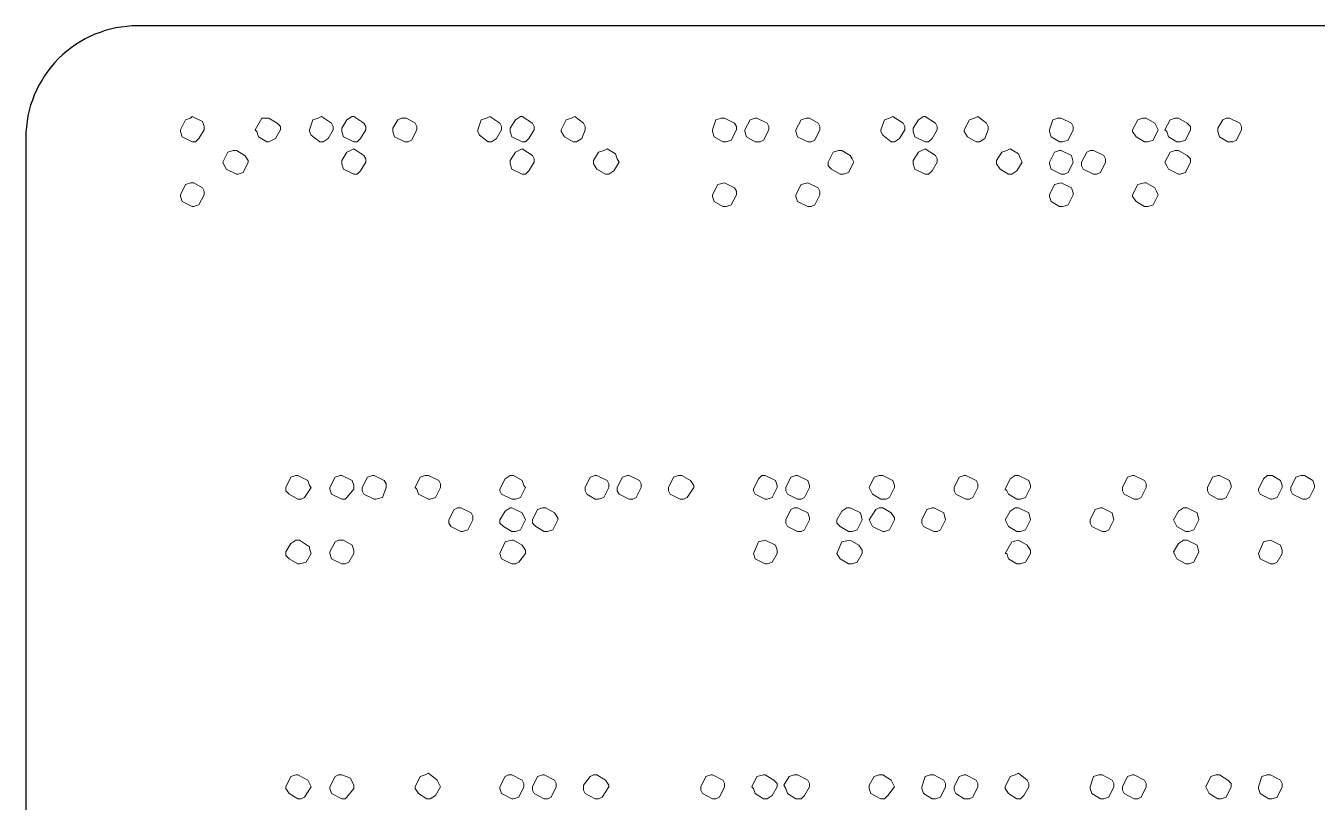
# Model space of a CAD drawing. Header units: millimetres. Extents: x 4903 to 8718, y 642 to 2401.
# Drawn here: x 7620.5 to 7735.7, y 872.2 to 941.4 of the extents above; entities that cross this region are included whole.
import ezdxf

# ---------------------------------------------------------------- set-up
doc = ezdxf.new("R2010")
doc.units = ezdxf.units.MM

msp = doc.modelspace()

# ---------------------------------------------------------------- linework, layer by layer
msp.add_lwpolyline([(7620.46, 931.42), (7620.46, 654.42, 0.414214), (7630.46, 644.42), (8030.46, 644.42, 0.414214), (8040.46, 654.42), (8040.46, 931.42, 0.414214), (8030.46, 941.42), (7630.46, 941.42, 0.414214)], format="xyb", close=True)
at = {"color": 139, "lineweight": 0}
for points in [[(7635.31, 933.34), (7635.16, 933.19), (7634.7, 933.04), (7634.25, 932.13), (7634.25, 931.98), (7634.4, 931.52), (7635.31, 931.07), (7635.31, 931.07), (7635.61, 931.07), (7635.91, 931.37), (7636.37, 932.13), (7636.37, 932.43), (7636.22, 932.89)], [(7646.84, 933.34), (7646.84, 933.34), (7646.54, 933.19), (7646.08, 933.04), (7645.78, 932.13), (7645.78, 931.98), (7645.93, 931.68), (7646.69, 931.07), (7646.99, 931.07), (7647.45, 931.37), (7647.9, 932.13), (7647.9, 932.28), (7647.9, 932.43), (7647.75, 932.74)], [(7649.72, 933.34), (7649.57, 933.34), (7649.12, 933.04), (7648.66, 932.28), (7648.66, 931.98), (7648.81, 931.52), (7649.72, 931.07), (7649.72, 931.07), (7650.03, 931.07), (7650.33, 931.37), (7650.79, 932.13), (7650.79, 932.43), (7650.63, 932.74)], [(7661.86, 933.34), (7661.86, 933.34), (7661.56, 933.19), (7661.1, 933.04), (7660.8, 932.13), (7660.8, 931.98), (7660.95, 931.68), (7661.71, 931.07), (7662.01, 931.07), (7662.47, 931.37), (7662.92, 932.13), (7662.92, 932.28), (7662.92, 932.43), (7662.77, 932.74)], [(7664.75, 933.34), (7664.59, 933.34), (7664.14, 933.04), (7663.68, 932.28), (7663.68, 931.98), (7663.84, 931.52), (7664.75, 931.07), (7664.75, 931.07), (7665.05, 931.07), (7665.35, 931.37), (7665.81, 932.13), (7665.81, 932.43), (7665.66, 932.74)], [(7669.45, 933.34), (7669.15, 933.19), (7668.69, 933.04), (7668.24, 932.13), (7668.24, 931.98), (7668.54, 931.52), (7669.3, 931.07), (7669.6, 931.07), (7670.06, 931.37), (7670.36, 932.13), (7670.36, 932.43), (7670.21, 932.74)], [(7697.83, 933.34), (7697.83, 933.34), (7697.52, 933.19), (7697.07, 933.04), (7696.76, 932.13), (7696.76, 931.98), (7696.92, 931.68), (7697.67, 931.07), (7697.98, 931.07), (7698.43, 931.37), (7698.89, 932.13), (7698.89, 932.28), (7698.89, 932.43), (7698.74, 932.74)], [(7700.71, 933.34), (7700.56, 933.34), (7700.1, 933.04), (7699.65, 932.28), (7699.65, 931.98), (7699.8, 931.52), (7700.71, 931.07), (7700.71, 931.07), (7701.01, 931.07), (7701.32, 931.37), (7701.77, 932.13), (7701.77, 932.43), (7701.62, 932.74)], [(7705.41, 933.34), (7705.11, 933.19), (7704.65, 933.04), (7704.2, 932.13), (7704.2, 931.98), (7704.5, 931.52), (7705.26, 931.07), (7705.56, 931.07), (7706.02, 931.37), (7706.32, 932.13), (7706.32, 932.43), (7706.17, 932.74)], [(7642.14, 933.19), (7641.83, 933.19), (7641.53, 933.19), (7640.92, 932.13), (7641.07, 931.98), (7641.23, 931.52), (7641.98, 931.07), (7642.14, 931.07), (7642.74, 931.37), (7643.2, 932.13), (7643.2, 932.43), (7642.89, 932.74)], [(7654.28, 933.19), (7654.43, 933.19), (7655.19, 932.74), (7655.34, 932.43), (7655.34, 932.13), (7654.88, 931.22), (7654.58, 931.07), (7654.43, 931.07), (7654.43, 931.07), (7654.28, 931.07), (7653.36, 931.52), (7653.21, 931.98), (7653.21, 932.13), (7653.21, 932.13), (7653.21, 932.28), (7653.67, 933.04), (7653.97, 933.19), (7654.28, 933.19), (7654.28, 933.19), (7654.28, 933.19)], [(7682.8, 933.19), (7682.65, 933.19), (7682.5, 933.19), (7682.04, 933.04), (7681.74, 932.13), (7681.74, 931.98), (7681.89, 931.52), (7682.65, 931.07), (7682.95, 931.07), (7683.41, 931.22), (7683.87, 932.13), (7683.87, 932.13), (7683.87, 932.43), (7683.71, 932.74)], [(7685.69, 933.19), (7685.53, 933.19), (7685.08, 933.04), (7684.62, 932.13), (7684.62, 931.98), (7684.78, 931.52), (7685.53, 931.07), (7685.69, 931.07), (7685.99, 931.07), (7686.29, 931.22), (7686.75, 932.13), (7686.75, 932.43), (7686.6, 932.74)], [(7690.39, 933.19), (7690.24, 933.19), (7690.09, 933.19), (7689.63, 933.04), (7689.18, 932.13), (7689.18, 931.98), (7689.33, 931.52), (7690.24, 931.07), (7690.54, 931.07), (7690.85, 931.22), (7691.3, 932.13), (7691.3, 932.13), (7691.3, 932.43), (7691.15, 932.74)], [(7712.85, 933.19), (7712.85, 933.19), (7712.54, 933.19), (7712.09, 933.04), (7711.79, 932.13), (7711.79, 931.98), (7711.94, 931.52), (7712.7, 931.07), (7713, 931.07), (7713.46, 931.22), (7713.91, 932.13), (7713.91, 932.13), (7713.91, 932.43), (7713.76, 932.74)], [(7720.44, 933.19), (7720.28, 933.19), (7720.13, 933.19), (7719.68, 933.04), (7719.22, 932.13), (7719.22, 931.98), (7719.52, 931.52), (7720.28, 931.07), (7720.59, 931.07), (7721.04, 931.22), (7721.5, 932.13), (7721.5, 932.13), (7721.35, 932.43), (7721.19, 932.74)], [(7723.32, 933.19), (7723.01, 933.19), (7722.56, 933.04), (7722.1, 932.13), (7722.26, 931.98), (7722.41, 931.52), (7723.17, 931.07), (7723.32, 931.07), (7723.47, 931.07), (7723.93, 931.22), (7724.38, 932.13), (7724.38, 932.43), (7724.08, 932.74)], [(7727.72, 933.19), (7727.87, 933.19), (7728.78, 932.74), (7728.93, 932.43), (7728.93, 932.13), (7728.48, 931.22), (7728.17, 931.07), (7727.87, 931.07), (7727.87, 931.07), (7727.72, 931.07), (7726.96, 931.52), (7726.81, 931.98), (7726.81, 932.13), (7726.81, 932.13), (7726.81, 932.28), (7727.26, 933.04), (7727.57, 933.19), (7727.72, 933.19), (7727.72, 933.19), (7727.72, 933.19)], [(7639.25, 930.31), (7638.95, 930.31), (7638.49, 930.16), (7638.04, 929.25), (7638.04, 929.25), (7638.34, 928.64), (7639.25, 928.19), (7639.4, 928.19), (7639.86, 928.34), (7640.31, 929.25), (7640.31, 929.4), (7640.01, 929.85)], [(7649.72, 930.46), (7649.42, 930.31), (7649.12, 930.16), (7648.66, 929.4), (7648.66, 929.25), (7648.66, 929.1), (7648.81, 928.64), (7649.72, 928.19), (7650.03, 928.19), (7650.33, 928.49), (7650.79, 929.25), (7650.79, 929.55), (7650.63, 929.85)], [(7664.75, 930.46), (7664.44, 930.31), (7664.14, 930.16), (7663.68, 929.4), (7663.68, 929.25), (7663.68, 929.1), (7663.84, 928.64), (7664.75, 928.19), (7665.05, 928.19), (7665.35, 928.49), (7665.81, 929.25), (7665.81, 929.55), (7665.66, 929.85)], [(7672.33, 930.46), (7672.03, 930.31), (7671.57, 930.16), (7671.12, 929.4), (7671.12, 929.25), (7671.12, 929.1), (7671.42, 928.64), (7672.18, 928.19), (7672.48, 928.19), (7672.94, 928.49), (7673.39, 929.25), (7673.24, 929.55), (7673.09, 930.01)], [(7693.27, 930.31), (7692.97, 930.31), (7692.51, 930.16), (7692.06, 929.25), (7692.06, 929.25), (7692.06, 928.94), (7692.36, 928.64), (7693.12, 928.19), (7693.42, 928.19), (7693.88, 928.34), (7694.34, 929.25), (7694.18, 929.55), (7694.03, 929.85)], [(7700.71, 930.46), (7700.41, 930.31), (7700.1, 930.16), (7699.65, 929.4), (7699.65, 929.25), (7699.65, 929.1), (7699.8, 928.64), (7700.71, 928.19), (7701.01, 928.19), (7701.32, 928.49), (7701.77, 929.25), (7701.77, 929.55), (7701.62, 929.85)], [(7708.3, 930.46), (7707.99, 930.31), (7707.54, 930.16), (7707.08, 929.4), (7707.08, 929.25), (7707.08, 929.1), (7707.39, 928.64), (7708.14, 928.19), (7708.45, 928.19), (7708.9, 928.49), (7709.36, 929.25), (7709.21, 929.55), (7709.05, 930.01)], [(7712.85, 930.31), (7712.7, 930.31), (7712.24, 930.16), (7711.79, 929.25), (7711.79, 929.1), (7711.94, 928.64), (7712.85, 928.19), (7713.15, 928.19), (7713.46, 928.34), (7713.91, 929.25), (7713.76, 929.85)], [(7715.73, 930.31), (7715.43, 930.31), (7715.12, 930.16), (7714.67, 929.25), (7714.67, 929.25), (7714.67, 928.94), (7714.82, 928.64), (7715.73, 928.19), (7716.03, 928.19), (7716.34, 928.34), (7716.79, 929.25), (7716.79, 929.55), (7716.64, 929.85)], [(7723.32, 930.31), (7723.01, 930.31), (7722.56, 930.16), (7722.1, 929.25), (7722.1, 929.25), (7722.26, 928.94), (7722.41, 928.64), (7723.32, 928.19), (7723.47, 928.19), (7723.93, 928.34), (7724.38, 929.25), (7724.38, 929.55), (7724.08, 929.85)], [(7635.46, 927.43), (7635.16, 927.43), (7634.7, 927.27), (7634.25, 926.36), (7634.25, 926.21), (7634.4, 925.76), (7635.31, 925.3), (7635.46, 925.3), (7635.91, 925.45), (7636.37, 926.36), (7636.37, 926.67), (7636.22, 926.97)], [(7682.8, 927.43), (7682.8, 927.43), (7682.2, 927.27), (7681.74, 926.36), (7681.74, 926.21), (7681.89, 925.76), (7682.65, 925.3), (7682.95, 925.3), (7683.41, 925.45), (7683.87, 926.36), (7683.87, 926.36), (7683.87, 926.67), (7683.71, 926.97)], [(7690.24, 927.43), (7690.24, 927.43), (7689.63, 927.27), (7689.18, 926.36), (7689.18, 926.21), (7689.33, 925.76), (7690.24, 925.3), (7690.54, 925.3), (7690.85, 925.45), (7691.3, 926.36), (7691.3, 926.36), (7691.3, 926.67), (7691.15, 926.97)], [(7712.85, 927.43), (7712.85, 927.43), (7712.24, 927.27), (7711.79, 926.36), (7711.79, 926.21), (7711.94, 925.76), (7712.7, 925.3), (7713, 925.3), (7713.46, 925.45), (7713.91, 926.36), (7713.91, 926.52), (7713.76, 926.97)], [(7720.44, 927.43), (7720.28, 927.43), (7719.68, 927.27), (7719.22, 926.36), (7719.22, 926.21), (7719.52, 925.76), (7720.28, 925.3), (7720.59, 925.3), (7721.04, 925.45), (7721.5, 926.36), (7721.5, 926.36), (7721.35, 926.67), (7721.19, 926.97)], [(7644.72, 901.33), (7644.56, 901.33), (7644.11, 901.17), (7643.65, 900.26), (7643.65, 899.96), (7643.96, 899.66), (7644.72, 899.2), (7644.72, 899.2), (7645.02, 899.2), (7645.32, 899.35), (7645.93, 900.26), (7645.78, 900.42), (7645.63, 900.87)], [(7648.66, 901.33), (7648.51, 901.33), (7648.05, 901.17), (7647.6, 900.26), (7647.6, 900.11), (7647.75, 899.66), (7648.66, 899.2), (7648.96, 899.2), (7649.12, 899.35), (7649.72, 900.11), (7649.72, 900.42), (7649.57, 900.87)], [(7651.54, 901.33), (7651.39, 901.33), (7650.94, 901.17), (7650.48, 900.26), (7650.48, 899.96), (7650.63, 899.66), (7651.54, 899.2), (7651.7, 899.2), (7652.3, 899.35), (7652.61, 900.26), (7652.61, 900.57), (7652.45, 900.87)], [(7656.4, 901.33), (7656.1, 901.33), (7655.64, 901.17), (7655.19, 900.26), (7655.34, 900.11), (7655.49, 899.66), (7656.4, 899.2), (7656.55, 899.2), (7657.01, 899.35), (7657.46, 900.26), (7657.46, 900.57), (7657.31, 900.87)], [(7663.99, 901.33), (7663.84, 901.33), (7663.68, 901.33), (7663.23, 901.02), (7662.77, 900.11), (7662.77, 899.96), (7662.92, 899.66), (7663.84, 899.2), (7664.14, 899.2), (7664.59, 899.35), (7665.05, 900.26), (7665.05, 900.26), (7664.9, 900.42), (7664.75, 900.87)], [(7671.42, 901.33), (7671.27, 901.33), (7670.82, 901.17), (7670.36, 900.26), (7670.36, 899.96), (7670.51, 899.66), (7671.27, 899.2), (7671.57, 899.2), (7672.03, 899.35), (7672.48, 900.26), (7672.48, 900.57), (7672.33, 900.87)], [(7674.31, 901.33), (7674.15, 901.33), (7673.7, 901.17), (7673.24, 900.26), (7673.24, 899.96), (7673.39, 899.66), (7674.31, 899.2), (7674.31, 899.2), (7674.61, 899.2), (7674.91, 899.35), (7675.37, 900.26), (7675.37, 900.57), (7675.22, 900.87)], [(7678.86, 901.33), (7679.01, 901.33), (7679.77, 900.87), (7680.07, 900.42), (7680.07, 900.26), (7679.46, 899.35), (7679.16, 899.2), (7679.01, 899.2), (7679.01, 899.2), (7678.86, 899.2), (7677.95, 899.66), (7677.8, 899.96), (7677.8, 900.26), (7677.8, 900.26), (7677.8, 900.26), (7678.25, 901.17), (7678.71, 901.33), (7678.86, 901.33), (7678.86, 901.33), (7678.86, 901.33)], [(7686.44, 901.33), (7686.44, 901.33), (7686.14, 901.33), (7685.84, 901.02), (7685.38, 900.11), (7685.38, 899.96), (7685.53, 899.66), (7686.44, 899.2), (7686.6, 899.2), (7687.05, 899.35), (7687.51, 900.26), (7687.51, 900.26), (7687.51, 900.42), (7687.36, 900.87)], [(7689.33, 901.33), (7689.18, 901.33), (7688.72, 901.17), (7688.27, 900.26), (7688.27, 899.96), (7688.42, 899.66), (7689.33, 899.2), (7689.48, 899.2), (7689.63, 899.2), (7689.93, 899.35), (7690.39, 900.26), (7690.39, 900.42), (7690.24, 900.87)], [(7696.92, 901.33), (7696.61, 901.33), (7696.16, 901.17), (7695.7, 900.26), (7695.85, 899.96), (7696, 899.66), (7696.76, 899.2), (7696.92, 899.2), (7697.22, 899.2), (7697.52, 899.35), (7697.98, 900.26), (7697.98, 900.42), (7697.83, 900.87)], [(7704.35, 901.33), (7704.2, 901.33), (7703.74, 901.17), (7703.29, 900.26), (7703.29, 899.96), (7703.44, 899.66), (7704.35, 899.2), (7704.5, 899.2), (7704.65, 899.2), (7704.96, 899.35), (7705.41, 900.26), (7705.41, 900.57), (7705.26, 900.87)], [(7709.05, 901.33), (7708.9, 901.33), (7708.75, 901.33), (7708.3, 901.02), (7707.84, 900.11), (7707.99, 899.96), (7708.14, 899.66), (7708.9, 899.2), (7709.21, 899.2), (7709.66, 899.35), (7710.12, 900.26), (7710.12, 900.26), (7710.12, 900.42), (7709.96, 900.87)], [(7719.37, 901.33), (7719.22, 901.33), (7718.77, 901.17), (7718.31, 900.26), (7718.31, 899.96), (7718.46, 899.66), (7719.37, 899.2), (7719.52, 899.2), (7719.68, 899.2), (7719.98, 899.35), (7720.44, 900.26), (7720.44, 900.57), (7720.28, 900.87)], [(7726.96, 901.33), (7726.81, 901.33), (7726.35, 901.17), (7725.9, 900.26), (7725.9, 899.96), (7726.05, 899.66), (7726.81, 899.2), (7726.96, 899.2), (7727.26, 899.2), (7727.57, 899.35), (7728.02, 900.26), (7728.02, 900.42), (7727.87, 900.87)], [(7731.66, 901.33), (7731.51, 901.33), (7731.21, 901.33), (7730.91, 901.02), (7730.45, 900.11), (7730.45, 899.96), (7730.6, 899.66), (7731.51, 899.2), (7731.66, 899.2), (7732.12, 899.35), (7732.57, 900.26), (7732.57, 900.26), (7732.57, 900.42), (7732.42, 900.87)], [(7734.55, 901.33), (7734.24, 901.33), (7733.79, 901.17), (7733.33, 900.26), (7733.33, 899.96), (7733.49, 899.66), (7734.4, 899.2), (7734.55, 899.2), (7734.7, 899.2), (7735, 899.35), (7735.46, 900.26), (7735.46, 900.42), (7735.31, 900.87)], [(7659.28, 898.44), (7658.98, 898.44), (7658.68, 898.29), (7658.22, 897.38), (7658.22, 897.38), (7658.22, 897.08), (7658.37, 896.77), (7659.28, 896.32), (7659.43, 896.32), (7659.89, 896.47), (7660.34, 897.38), (7660.34, 897.68), (7660.19, 897.99)], [(7663.84, 898.44), (7663.68, 898.44), (7663.23, 898.14), (7662.77, 897.38), (7662.77, 897.08), (7663.08, 896.77), (7663.84, 896.32), (7664.14, 896.32), (7664.59, 896.47), (7665.05, 897.38), (7664.75, 897.99)], [(7666.87, 898.44), (7666.57, 898.44), (7666.11, 898.29), (7665.66, 897.38), (7665.66, 897.38), (7665.66, 897.08), (7665.96, 896.77), (7666.72, 896.32), (7667.02, 896.32), (7667.48, 896.47), (7667.93, 897.38), (7667.93, 897.53), (7667.63, 897.99)], [(7689.33, 898.44), (7689.02, 898.44), (7688.72, 898.29), (7688.27, 897.38), (7688.27, 897.38), (7688.27, 897.08), (7688.42, 896.77), (7689.33, 896.32), (7689.63, 896.32), (7689.93, 896.47), (7690.39, 897.38), (7690.39, 897.53), (7690.24, 897.99)], [(7694.03, 898.44), (7693.73, 898.44), (7693.27, 898.14), (7692.82, 897.38), (7692.82, 897.08), (7693.12, 896.77), (7693.88, 896.32), (7694.18, 896.32), (7694.64, 896.47), (7695.09, 897.38), (7694.94, 897.99)], [(7696.92, 898.44), (7696.61, 898.44), (7696.31, 898.29), (7695.7, 897.38), (7695.7, 897.38), (7695.85, 897.08), (7696, 896.77), (7696.92, 896.32), (7697.07, 896.32), (7697.52, 896.47), (7697.98, 897.38), (7697.98, 897.53), (7697.67, 897.99)], [(7701.47, 898.44), (7701.32, 898.44), (7700.86, 898.29), (7700.41, 897.38), (7700.41, 897.08), (7700.56, 896.77), (7701.47, 896.32), (7701.77, 896.32), (7702.07, 896.47), (7702.53, 897.38), (7702.38, 897.99)], [(7709.05, 898.44), (7708.75, 898.44), (7708.3, 898.14), (7707.84, 897.38), (7707.99, 897.08), (7708.14, 896.77), (7708.9, 896.32), (7709.21, 896.32), (7709.66, 896.47), (7710.12, 897.38), (7709.96, 897.99)], [(7716.49, 898.44), (7716.34, 898.44), (7715.88, 898.29), (7715.43, 897.38), (7715.43, 897.08), (7715.58, 896.77), (7716.49, 896.32), (7716.79, 896.32), (7717.1, 896.47), (7717.55, 897.38), (7717.4, 897.99)], [(7724.08, 898.44), (7723.77, 898.44), (7723.32, 898.14), (7722.86, 897.38), (7723.01, 897.08), (7723.17, 896.77), (7723.93, 896.32), (7724.23, 896.32), (7724.68, 896.47), (7725.14, 897.38), (7724.99, 897.99)], [(7644.87, 895.56), (7644.56, 895.56), (7644.11, 895.26), (7643.65, 894.5), (7643.65, 894.19), (7643.96, 893.89), (7644.72, 893.44), (7644.87, 893.44), (7645.47, 893.59), (7645.93, 894.35), (7645.78, 894.8), (7645.78, 894.95)], [(7648.81, 895.56), (7648.66, 895.56), (7648.36, 895.56), (7648.05, 895.41), (7647.6, 894.5), (7647.6, 894.35), (7647.75, 893.89), (7648.66, 893.44), (7648.66, 893.44), (7648.96, 893.44), (7649.27, 893.59), (7649.72, 894.35), (7649.72, 894.65), (7649.57, 895.11)], [(7663.99, 895.56), (7663.84, 895.56), (7663.23, 895.41), (7662.77, 894.35), (7662.77, 894.35), (7662.92, 893.89), (7663.84, 893.44), (7664.14, 893.44), (7664.44, 893.59), (7665.05, 894.35), (7665.05, 894.65), (7664.75, 895.11)], [(7686.44, 895.56), (7686.44, 895.56), (7685.84, 895.41), (7685.38, 894.35), (7685.38, 894.35), (7685.53, 893.89), (7686.44, 893.44), (7686.6, 893.44), (7687.05, 893.59), (7687.51, 894.35), (7687.51, 894.5), (7687.51, 894.65), (7687.36, 895.11)], [(7694.03, 895.56), (7694.03, 895.56), (7693.27, 895.41), (7692.82, 894.35), (7692.82, 894.35), (7693.12, 893.89), (7693.88, 893.44), (7694.18, 893.44), (7694.64, 893.59), (7695.09, 894.35), (7695.09, 894.5), (7695.09, 894.65), (7694.79, 895.11)], [(7709.05, 895.56), (7709.05, 895.56), (7708.45, 895.41), (7707.84, 894.35), (7707.99, 894.35), (7708.14, 893.89), (7708.9, 893.44), (7709.21, 893.44), (7709.66, 893.59), (7710.12, 894.35), (7710.12, 894.65), (7709.81, 895.11)], [(7724.08, 895.56), (7723.77, 895.56), (7723.32, 895.26), (7722.86, 894.5), (7723.01, 894.19), (7723.17, 893.89), (7723.93, 893.44), (7724.23, 893.44), (7724.68, 893.59), (7725.14, 894.5), (7724.99, 895.11)], [(7731.51, 895.56), (7731.51, 895.56), (7730.91, 895.41), (7730.45, 894.35), (7730.45, 894.35), (7730.6, 893.89), (7731.51, 893.44), (7731.82, 893.44), (7732.12, 893.59), (7732.57, 894.35), (7732.57, 894.5), (7732.57, 894.65), (7732.42, 895.11)], [(7644.72, 874.62), (7644.56, 874.62), (7644.11, 874.47), (7643.65, 873.56), (7643.65, 873.41), (7643.96, 872.95), (7644.72, 872.5), (7644.72, 872.5), (7645.02, 872.5), (7645.32, 872.65), (7645.93, 873.56), (7645.78, 873.86), (7645.63, 874.16)], [(7648.66, 874.62), (7648.36, 874.62), (7648.05, 874.47), (7647.6, 873.56), (7647.6, 873.41), (7647.75, 872.95), (7648.66, 872.5), (7648.96, 872.5), (7649.12, 872.65), (7649.72, 873.41), (7649.72, 873.71), (7649.42, 874.32)], [(7656.4, 874.77), (7656.1, 874.62), (7655.64, 874.47), (7655.19, 873.56), (7655.19, 873.41), (7655.49, 872.95), (7656.25, 872.5), (7656.55, 872.5), (7657.01, 872.8), (7657.46, 873.56), (7657.31, 873.86), (7657.16, 874.16)], [(7663.84, 874.62), (7663.84, 874.62), (7663.53, 874.62), (7663.23, 874.47), (7662.77, 873.56), (7662.77, 873.41), (7662.92, 872.95), (7663.84, 872.5), (7663.99, 872.5), (7664.44, 872.65), (7664.9, 873.56), (7664.9, 873.56), (7664.9, 873.86), (7664.75, 874.16)], [(7666.72, 874.62), (7666.57, 874.62), (7666.11, 874.47), (7665.66, 873.56), (7665.66, 873.25), (7665.81, 872.95), (7666.72, 872.5), (7666.87, 872.5), (7667.02, 872.5), (7667.33, 872.65), (7667.78, 873.56), (7667.78, 873.86), (7667.63, 874.16)], [(7671.27, 874.62), (7671.42, 874.62), (7672.18, 874.16), (7672.48, 873.71), (7672.48, 873.56), (7671.88, 872.65), (7671.57, 872.5), (7671.42, 872.5), (7671.42, 872.5), (7671.27, 872.5), (7670.36, 872.95), (7670.21, 873.25), (7670.21, 873.56), (7670.21, 873.56), (7670.21, 873.71), (7670.82, 874.47), (7671.12, 874.62), (7671.27, 874.62), (7671.27, 874.62), (7671.27, 874.62)], [(7681.74, 874.62), (7681.59, 874.62), (7681.13, 874.47), (7680.68, 873.56), (7680.68, 873.25), (7680.83, 872.95), (7681.74, 872.5), (7681.89, 872.5), (7682.04, 872.5), (7682.35, 872.65), (7682.8, 873.56), (7682.8, 873.86), (7682.65, 874.16)], [(7686.44, 874.62), (7686.29, 874.62), (7685.69, 874.47), (7685.23, 873.56), (7685.38, 873.41), (7685.53, 872.95), (7686.29, 872.5), (7686.6, 872.5), (7687.05, 872.8), (7687.51, 873.56), (7687.51, 873.86), (7687.2, 874.16)], [(7689.33, 874.62), (7689.02, 874.62), (7688.57, 874.47), (7688.11, 873.71), (7688.27, 873.41), (7688.42, 872.95), (7689.18, 872.5), (7689.33, 872.5), (7689.63, 872.5), (7689.93, 872.8), (7690.39, 873.56), (7690.39, 873.86), (7690.24, 874.16)], [(7696.92, 874.62), (7696.61, 874.62), (7696.16, 874.47), (7695.7, 873.71), (7695.7, 873.41), (7695.85, 872.95), (7696.76, 872.5), (7696.92, 872.5), (7697.07, 872.5), (7697.37, 872.8), (7697.98, 873.56), (7697.83, 873.86), (7697.67, 874.16)], [(7701.47, 874.62), (7701.32, 874.62), (7701.16, 874.62), (7700.71, 874.47), (7700.41, 873.56), (7700.41, 873.41), (7700.56, 872.95), (7701.32, 872.5), (7701.62, 872.5), (7702.07, 872.65), (7702.53, 873.56), (7702.53, 873.56), (7702.53, 873.86), (7702.38, 874.16)], [(7704.35, 874.62), (7704.2, 874.62), (7703.74, 874.47), (7703.29, 873.56), (7703.29, 873.25), (7703.44, 872.95), (7704.2, 872.5), (7704.35, 872.5), (7704.65, 872.5), (7704.96, 872.65), (7705.41, 873.56), (7705.41, 873.86), (7705.26, 874.16)], [(7709.05, 874.77), (7708.75, 874.62), (7708.3, 874.47), (7707.84, 873.56), (7707.84, 873.41), (7708.14, 872.95), (7708.9, 872.5), (7709.21, 872.5), (7709.51, 872.8), (7709.96, 873.56), (7709.96, 873.86), (7709.81, 874.16)], [(7716.49, 874.62), (7716.49, 874.62), (7716.19, 874.62), (7715.73, 874.47), (7715.43, 873.56), (7715.43, 873.41), (7715.58, 872.95), (7716.34, 872.5), (7716.64, 872.5), (7717.1, 872.65), (7717.55, 873.56), (7717.55, 873.56), (7717.55, 873.86), (7717.4, 874.16)], [(7719.37, 874.62), (7719.22, 874.62), (7718.77, 874.47), (7718.31, 873.56), (7718.31, 873.25), (7718.46, 872.95), (7719.37, 872.5), (7719.37, 872.5), (7719.68, 872.5), (7719.98, 872.65), (7720.44, 873.56), (7720.44, 873.86), (7720.28, 874.16)], [(7726.96, 874.62), (7726.66, 874.62), (7726.2, 874.47), (7725.75, 873.56), (7725.9, 873.25), (7726.05, 872.95), (7726.81, 872.5), (7726.96, 872.5), (7727.11, 872.5), (7727.57, 872.65), (7728.02, 873.56), (7728.02, 873.86), (7727.72, 874.16)], [(7731.51, 874.62), (7731.51, 874.62), (7731.21, 874.62), (7730.75, 874.47), (7730.45, 873.56), (7730.45, 873.41), (7730.6, 872.95), (7731.36, 872.5), (7731.66, 872.5), (7732.12, 872.65), (7732.57, 873.56), (7732.57, 873.56), (7732.57, 873.86), (7732.42, 874.16)]]:
    msp.add_lwpolyline(points, close=True, dxfattribs=at)

doc.saveas('drawing.dxf')
